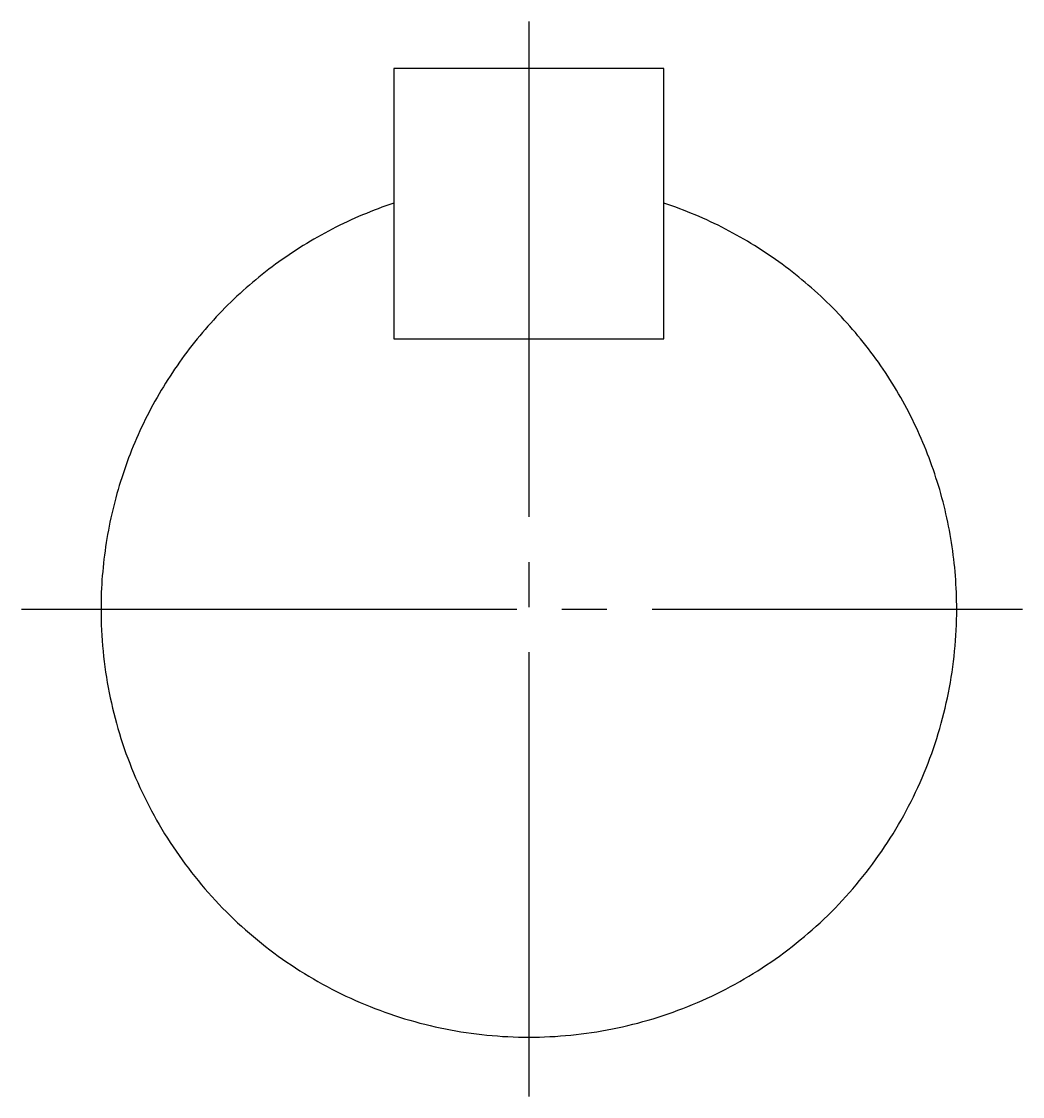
# Model space of a CAD drawing. Extents: x 0 to 632, y 0 to 332.
# Drawn here: x 528.18 to 550.41, y 44.37 to 68.24 of the extents above; entities that cross this region are included whole.
import ezdxf

# ---------------------------------------------------------------- set-up
doc = ezdxf.new("R2010")
doc.units = 0
doc.linetypes.add('DASH_CENTER', pattern=[14, 11, -1, 1, -1])
doc.layers.get('0').update_dxf_attribs({"linetype": 'CONTINUOUS'})

msp = doc.modelspace()

# ---------------------------------------------------------------- linework, layer by layer
at = {"color": 1, "linetype": 'DASH_CENTER'}
for p, q in [((539.449, 68.239), (539.449, 44.374)), ((528.184, 55.192), (550.41, 55.192))]:
    msp.add_line(p, q, dxfattribs=at)
at = {"color": 7, "linetype": 'CONTINUOUS'}
for p, q in [((542.449, 67.193), (536.449, 67.193)), ((536.449, 67.193), (536.449, 64.206)), ((542.449, 64.206), (542.449, 67.193)), ((536.449, 64.206), (536.449, 61.193)), ((542.449, 61.193), (542.449, 64.206)), ((536.449, 61.193), (542.449, 61.193))]:
    msp.add_line(p, q, dxfattribs=at)
for points in [[(536.449, 64.206, 0), (536.361, 64.177, 0), (536.274, 64.146, 0), (536.187, 64.115, 0), (536.1, 64.082, 0), (536.013, 64.049, 0), (535.927, 64.015, 0), (535.841, 63.98, 0), (535.755, 63.945, 0), (535.67, 63.908, 0), (535.585, 63.871, 0), (535.5, 63.833, 0), (535.416, 63.794, 0), (535.332, 63.754, 0), (535.249, 63.714, 0), (535.166, 63.672, 0), (535.084, 63.63, 0), (535.001, 63.587, 0), (534.92, 63.543, 0), (534.838, 63.498, 0), (534.757, 63.453, 0), (534.677, 63.407, 0), (534.597, 63.36, 0), (534.518, 63.312, 0), (534.439, 63.264, 0), (534.36, 63.214, 0), (534.282, 63.164, 0), (534.204, 63.114, 0), (534.127, 63.062, 0), (534.051, 63.01, 0), (533.975, 62.956, 0), (533.899, 62.903, 0), (533.824, 62.848, 0), (533.75, 62.793, 0), (533.676, 62.737, 0), (533.602, 62.68, 0), (533.53, 62.623, 0), (533.457, 62.565, 0), (533.386, 62.506, 0), (533.315, 62.446, 0), (533.244, 62.386, 0), (533.174, 62.325, 0), (533.105, 62.264, 0), (533.036, 62.201, 0), (532.968, 62.138, 0), (532.9, 62.075, 0), (532.834, 62.011, 0), (532.767, 61.946, 0), (532.702, 61.88, 0), (532.637, 61.814, 0), (532.573, 61.747, 0), (532.509, 61.68, 0), (532.446, 61.611, 0), (532.384, 61.543, 0), (532.322, 61.474, 0), (532.261, 61.404, 0), (532.201, 61.333, 0), (532.141, 61.262, 0), (532.082, 61.191, 0), (532.024, 61.118, 0), (531.966, 61.046, 0), (531.91, 60.972, 0), (531.854, 60.898, 0), (531.798, 60.824, 0), (531.744, 60.749, 0), (531.69, 60.673, 0), (531.637, 60.597, 0), (531.584, 60.521, 0), (531.533, 60.444, 0), (531.482, 60.366, 0), (531.432, 60.288, 0), (531.382, 60.21, 0), (531.334, 60.131, 0), (531.286, 60.051, 0), (531.239, 59.972, 0), (531.193, 59.891, 0), (531.147, 59.81, 0), (531.102, 59.729, 0), (531.058, 59.647, 0), (531.015, 59.565, 0), (530.973, 59.483, 0), (530.932, 59.4, 0), (530.891, 59.316, 0), (530.851, 59.233, 0), (530.812, 59.149, 0), (530.774, 59.064, 0), (530.736, 58.979, 0), (530.7, 58.894, 0), (530.664, 58.808, 0), (530.629, 58.722, 0), (530.595, 58.636, 0), (530.562, 58.55, 0), (530.53, 58.463, 0), (530.498, 58.376, 0), (530.468, 58.288, 0), (530.438, 58.2, 0), (530.409, 58.112, 0), (530.381, 58.024, 0), (530.354, 57.935, 0), (530.327, 57.846, 0), (530.302, 57.757, 0), (530.277, 57.667, 0), (530.254, 57.578, 0), (530.231, 57.488, 0), (530.209, 57.398, 0), (530.188, 57.308, 0), (530.167, 57.217, 0), (530.148, 57.126, 0), (530.13, 57.035, 0), (530.112, 56.944, 0), (530.095, 56.853, 0), (530.08, 56.762, 0), (530.065, 56.67, 0), (530.051, 56.579, 0), (530.038, 56.487, 0), (530.026, 56.395, 0), (530.014, 56.303, 0), (530.004, 56.211, 0), (529.994, 56.118, 0), (529.986, 56.026, 0), (529.978, 55.934, 0), (529.971, 55.841, 0), (529.965, 55.749, 0), (529.96, 55.656, 0), (529.956, 55.563, 0), (529.953, 55.471, 0), (529.951, 55.378, 0), (529.95, 55.285, 0), (529.949, 55.193, 0)], [(548.949, 55.193, 0), (548.949, 55.285, 0), (548.947, 55.378, 0), (548.945, 55.471, 0), (548.942, 55.563, 0), (548.938, 55.656, 0), (548.933, 55.749, 0), (548.927, 55.841, 0), (548.92, 55.934, 0), (548.913, 56.026, 0), (548.904, 56.118, 0), (548.894, 56.211, 0), (548.884, 56.303, 0), (548.873, 56.395, 0), (548.861, 56.487, 0), (548.848, 56.579, 0), (548.834, 56.67, 0), (548.819, 56.762, 0), (548.803, 56.853, 0), (548.786, 56.944, 0), (548.769, 57.035, 0), (548.75, 57.126, 0), (548.731, 57.217, 0), (548.711, 57.308, 0), (548.69, 57.398, 0), (548.668, 57.488, 0), (548.645, 57.578, 0), (548.621, 57.667, 0), (548.596, 57.757, 0), (548.571, 57.846, 0), (548.545, 57.935, 0), (548.517, 58.024, 0), (548.489, 58.112, 0), (548.46, 58.2, 0), (548.431, 58.288, 0), (548.4, 58.376, 0), (548.369, 58.463, 0), (548.336, 58.55, 0), (548.303, 58.636, 0), (548.269, 58.722, 0), (548.234, 58.808, 0), (548.198, 58.894, 0), (548.162, 58.979, 0), (548.124, 59.064, 0), (548.086, 59.149, 0), (548.047, 59.233, 0), (548.007, 59.316, 0), (547.967, 59.4, 0), (547.925, 59.483, 0), (547.883, 59.565, 0), (547.84, 59.647, 0), (547.796, 59.729, 0), (547.751, 59.81, 0), (547.706, 59.891, 0), (547.66, 59.972, 0), (547.613, 60.051, 0), (547.565, 60.131, 0), (547.516, 60.21, 0), (547.467, 60.288, 0), (547.417, 60.366, 0), (547.366, 60.444, 0), (547.314, 60.521, 0), (547.262, 60.597, 0), (547.209, 60.673, 0), (547.155, 60.749, 0), (547.1, 60.824, 0), (547.045, 60.898, 0), (546.989, 60.972, 0), (546.932, 61.046, 0), (546.874, 61.118, 0), (546.816, 61.191, 0), (546.757, 61.262, 0), (546.698, 61.333, 0), (546.637, 61.404, 0), (546.576, 61.474, 0), (546.515, 61.543, 0), (546.452, 61.611, 0), (546.389, 61.68, 0), (546.326, 61.747, 0), (546.262, 61.814, 0), (546.197, 61.88, 0), (546.131, 61.946, 0), (546.065, 62.011, 0), (545.998, 62.075, 0), (545.93, 62.138, 0), (545.862, 62.201, 0), (545.794, 62.264, 0), (545.724, 62.325, 0), (545.654, 62.386, 0), (545.584, 62.446, 0), (545.513, 62.506, 0), (545.441, 62.565, 0), (545.369, 62.623, 0), (545.296, 62.68, 0), (545.223, 62.737, 0), (545.149, 62.793, 0), (545.074, 62.848, 0), (544.999, 62.903, 0), (544.924, 62.956, 0), (544.848, 63.01, 0), (544.771, 63.062, 0), (544.694, 63.114, 0), (544.616, 63.164, 0), (544.538, 63.214, 0), (544.46, 63.264, 0), (544.381, 63.312, 0), (544.301, 63.36, 0), (544.221, 63.407, 0), (544.141, 63.453, 0), (544.06, 63.498, 0), (543.979, 63.543, 0), (543.897, 63.587, 0), (543.815, 63.63, 0), (543.732, 63.672, 0), (543.649, 63.714, 0), (543.566, 63.754, 0), (543.482, 63.794, 0), (543.398, 63.833, 0), (543.313, 63.871, 0), (543.228, 63.908, 0), (543.143, 63.945, 0), (543.058, 63.98, 0), (542.972, 64.015, 0), (542.885, 64.049, 0), (542.799, 64.082, 0), (542.712, 64.115, 0), (542.625, 64.146, 0), (542.537, 64.177, 0), (542.449, 64.206, 0)], [(529.949, 55.193, 0), (529.95, 55.076, 0), (529.952, 54.959, 0), (529.956, 54.843, 0), (529.961, 54.726, 0), (529.967, 54.61, 0), (529.975, 54.494, 0), (529.984, 54.377, 0), (529.995, 54.261, 0), (530.007, 54.145, 0), (530.021, 54.03, 0), (530.036, 53.914, 0), (530.052, 53.798, 0), (530.07, 53.683, 0), (530.089, 53.568, 0), (530.11, 53.454, 0), (530.132, 53.339, 0), (530.155, 53.225, 0), (530.18, 53.111, 0), (530.206, 52.997, 0), (530.234, 52.884, 0), (530.263, 52.771, 0), (530.293, 52.659, 0), (530.325, 52.547, 0), (530.358, 52.435, 0), (530.393, 52.323, 0), (530.429, 52.212, 0), (530.466, 52.102, 0), (530.504, 51.992, 0), (530.544, 51.883, 0), (530.586, 51.773, 0), (530.628, 51.665, 0), (530.672, 51.557, 0), (530.718, 51.45, 0), (530.764, 51.343, 0), (530.812, 51.236, 0), (530.861, 51.131, 0), (530.912, 51.026, 0), (530.964, 50.921, 0), (531.017, 50.817, 0), (531.071, 50.714, 0), (531.126, 50.612, 0), (531.183, 50.51, 0), (531.241, 50.409, 0), (531.301, 50.309, 0), (531.361, 50.209, 0), (531.423, 50.11, 0), (531.486, 50.012, 0), (531.55, 49.915, 0), (531.616, 49.818, 0), (531.682, 49.722, 0), (531.75, 49.627, 0), (531.819, 49.533, 0), (531.889, 49.44, 0), (531.96, 49.348, 0), (532.032, 49.256, 0), (532.106, 49.166, 0), (532.18, 49.076, 0), (532.256, 48.987, 0), (532.332, 48.9, 0), (532.41, 48.813, 0), (532.489, 48.727, 0), (532.569, 48.642, 0), (532.65, 48.558, 0), (532.732, 48.475, 0), (532.815, 48.393, 0), (532.899, 48.312, 0), (532.983, 48.232, 0), (533.069, 48.153, 0), (533.156, 48.076, 0), (533.244, 47.999, 0), (533.333, 47.923, 0), (533.422, 47.849, 0), (533.513, 47.776, 0), (533.604, 47.703, 0), (533.697, 47.632, 0), (533.79, 47.562, 0), (533.884, 47.493, 0), (533.979, 47.425, 0), (534.075, 47.359, 0), (534.171, 47.294, 0), (534.269, 47.229, 0), (534.367, 47.166, 0), (534.466, 47.105, 0), (534.565, 47.044, 0), (534.666, 46.985, 0), (534.767, 46.927, 0), (534.868, 46.87, 0), (534.971, 46.814, 0), (535.074, 46.76, 0), (535.178, 46.707, 0), (535.282, 46.655, 0), (535.387, 46.605, 0), (535.493, 46.555, 0), (535.599, 46.508, 0), (535.706, 46.461, 0), (535.814, 46.416, 0), (535.922, 46.372, 0), (536.03, 46.329, 0), (536.139, 46.288, 0), (536.249, 46.248, 0), (536.359, 46.209, 0), (536.469, 46.172, 0), (536.58, 46.136, 0), (536.691, 46.102, 0), (536.803, 46.068, 0), (536.915, 46.037, 0), (537.028, 46.006, 0), (537.141, 45.977, 0), (537.254, 45.95, 0), (537.368, 45.923, 0), (537.482, 45.898, 0), (537.596, 45.875, 0), (537.71, 45.853, 0), (537.825, 45.832, 0), (537.94, 45.813, 0), (538.055, 45.795, 0), (538.171, 45.779, 0), (538.286, 45.764, 0), (538.402, 45.75, 0), (538.518, 45.738, 0), (538.634, 45.727, 0), (538.75, 45.718, 0), (538.867, 45.71, 0), (538.983, 45.704, 0), (539.099, 45.699, 0), (539.216, 45.695, 0), (539.333, 45.693, 0), (539.449, 45.693, 0)], [(539.449, 45.693, 0), (539.566, 45.693, 0), (539.682, 45.695, 0), (539.799, 45.699, 0), (539.915, 45.704, 0), (540.032, 45.71, 0), (540.148, 45.718, 0), (540.264, 45.727, 0), (540.38, 45.738, 0), (540.496, 45.75, 0), (540.612, 45.764, 0), (540.728, 45.779, 0), (540.843, 45.795, 0), (540.958, 45.813, 0), (541.073, 45.832, 0), (541.188, 45.853, 0), (541.303, 45.875, 0), (541.417, 45.898, 0), (541.531, 45.923, 0), (541.644, 45.95, 0), (541.757, 45.977, 0), (541.87, 46.006, 0), (541.983, 46.037, 0), (542.095, 46.068, 0), (542.207, 46.102, 0), (542.318, 46.136, 0), (542.429, 46.172, 0), (542.54, 46.209, 0), (542.65, 46.248, 0), (542.759, 46.288, 0), (542.868, 46.329, 0), (542.977, 46.372, 0), (543.085, 46.416, 0), (543.192, 46.461, 0), (543.299, 46.508, 0), (543.405, 46.555, 0), (543.511, 46.605, 0), (543.616, 46.655, 0), (543.72, 46.707, 0), (543.824, 46.76, 0), (543.927, 46.814, 0), (544.03, 46.87, 0), (544.132, 46.927, 0), (544.233, 46.985, 0), (544.333, 47.044, 0), (544.433, 47.105, 0), (544.532, 47.166, 0), (544.63, 47.229, 0), (544.727, 47.294, 0), (544.824, 47.359, 0), (544.919, 47.425, 0), (545.014, 47.493, 0), (545.108, 47.562, 0), (545.202, 47.632, 0), (545.294, 47.703, 0), (545.385, 47.776, 0), (545.476, 47.849, 0), (545.566, 47.923, 0), (545.654, 47.999, 0), (545.742, 48.076, 0), (545.829, 48.153, 0), (545.915, 48.232, 0), (546, 48.312, 0), (546.084, 48.393, 0), (546.167, 48.475, 0), (546.249, 48.558, 0), (546.33, 48.642, 0), (546.409, 48.727, 0), (546.488, 48.813, 0), (546.566, 48.9, 0), (546.643, 48.987, 0), (546.718, 49.076, 0), (546.793, 49.166, 0), (546.866, 49.256, 0), (546.938, 49.348, 0), (547.01, 49.44, 0), (547.08, 49.533, 0), (547.149, 49.627, 0), (547.216, 49.722, 0), (547.283, 49.818, 0), (547.348, 49.915, 0), (547.412, 50.012, 0), (547.475, 50.11, 0), (547.537, 50.209, 0), (547.598, 50.309, 0), (547.657, 50.409, 0), (547.715, 50.51, 0), (547.772, 50.612, 0), (547.827, 50.714, 0), (547.882, 50.817, 0), (547.935, 50.921, 0), (547.987, 51.026, 0), (548.037, 51.131, 0), (548.086, 51.236, 0), (548.134, 51.343, 0), (548.181, 51.45, 0), (548.226, 51.557, 0), (548.27, 51.665, 0), (548.313, 51.773, 0), (548.354, 51.883, 0), (548.394, 51.992, 0), (548.432, 52.102, 0), (548.47, 52.212, 0), (548.506, 52.323, 0), (548.54, 52.435, 0), (548.573, 52.547, 0), (548.605, 52.659, 0), (548.635, 52.771, 0), (548.664, 52.884, 0), (548.692, 52.997, 0), (548.718, 53.111, 0), (548.743, 53.225, 0), (548.767, 53.339, 0), (548.789, 53.454, 0), (548.809, 53.568, 0), (548.829, 53.683, 0), (548.846, 53.798, 0), (548.863, 53.914, 0), (548.878, 54.03, 0), (548.891, 54.145, 0), (548.903, 54.261, 0), (548.914, 54.377, 0), (548.923, 54.494, 0), (548.931, 54.61, 0), (548.938, 54.726, 0), (548.943, 54.843, 0), (548.946, 54.959, 0), (548.948, 55.076, 0), (548.949, 55.193, 0)]]:
    msp.add_polyline3d(points, dxfattribs=at)

doc.saveas('drawing.dxf')
